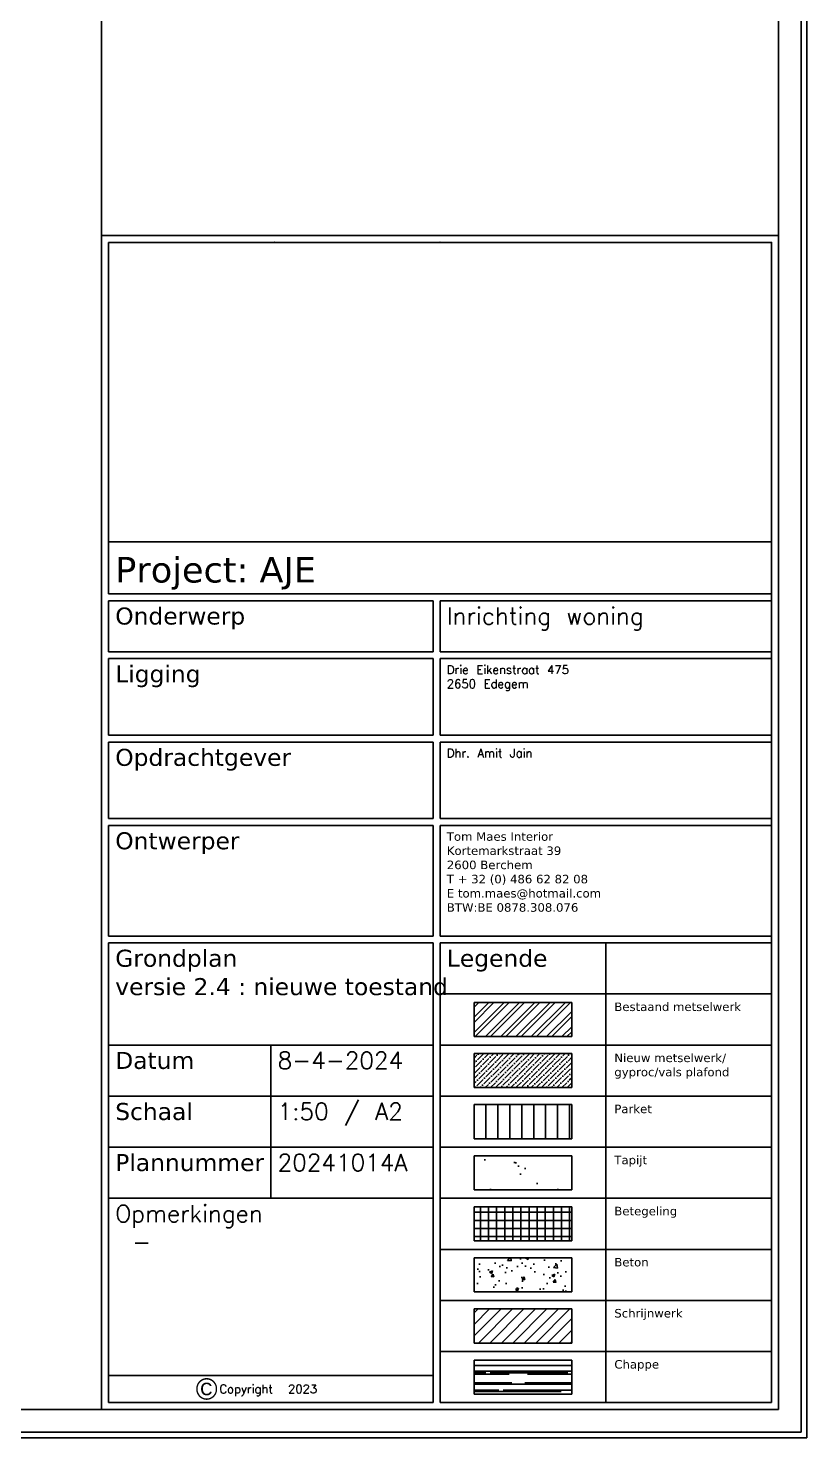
# Model space of a CAD drawing. Header units: millimetres. Extents: x -153917 to -31303, y -39726 to 31262.
# Drawn here: x -61571 to -54714, y -12586 to -167 of the extents above; entities that cross this region are included whole.
import ezdxf

# ---------------------------------------------------------------- set-up
doc = ezdxf.new("R2010")
doc.units = ezdxf.units.MM
doc.header["$LTSCALE"] = 5
for name, color, linetype in [('invulling muren', 252, 'Continuous'), ('KADER', 7, 'Continuous'), ('muren', 7, 'Continuous'), ('Tekst', 7, 'Continuous')]:
    doc.layers.add(name, color=color, linetype=linetype)
doc.layers.add('parket', color=7, linetype='Continuous', true_color=0xe6d6b7)
doc.styles.add('Arial', font='txt.shx')
picture_1 = doc.add_image_def('image1.jpg', size_in_pixel=(1986, 897))

msp = doc.modelspace()

# ---------------------------------------------------------------- hatches: boundary and pattern name
at = {"layer": 'invulling muren'}
h = msp.add_hatch(dxfattribs=at)
h.set_pattern_fill('ANSI32', color=256, scale=10)
h.paths.add_polyline_path([(-56784.122, -9050.948), (-56784.122, -8750.948), (-57644.122, -8750.948), (-57644.122, -9050.948)])
h = msp.add_hatch(dxfattribs=at)
h.set_pattern_fill('ANSI36', color=1, scale=10)
h.paths.add_polyline_path([(-56784.122, -9200.948), (-57644.122, -9200.948), (-57644.122, -9500.948), (-56784.122, -9500.948)])
at = {"layer": 'Tekst'}
h = msp.add_hatch(dxfattribs=at)
h.set_pattern_fill('AR-SAND', color=256, scale=7.5, style=0)
h.set_pattern_definition([(37.5, (-129810.08, -40366.35), (-12.0002, 367.0599), [0, -289.56, 0, -323.85, 0, -309.5625]), (7.5, (-129810.1, -40366.35), (337.1425, 537.6188), [0, -156.21, 0, -260.985, 0, -100.0125]), (327.5, (-130044.4, -40366.35), (593.2443, 1.0779), [0, -95.25, 0, -342.9, 0, -447.675]), (317.5, (-130044.4, -40366.35), (572.6673, 167.197), [0, -47.625, 0, -224.79, 0, -257.175])])
h.paths.add_polyline_path([(-56784.122, -10100.948), (-57644.122, -10100.948), (-57644.122, -10400.948), (-56784.122, -10400.948)])
h = msp.add_hatch(dxfattribs=at)
h.set_pattern_fill('NET', color=256, scale=22.5, style=0)
h.set_pattern_definition([(0, (-148100.256, -25601.14), (0, 71.4375), []), (90, (-148100.256, -25601.14), (-71.4375, 4e-15), [])])
h.paths.add_polyline_path([(-56784.122, -10850.948), (-56784.122, -10550.948), (-57644.122, -10550.948), (-57644.122, -10850.948)])
h = msp.add_hatch(dxfattribs=at)
h.set_pattern_fill('AR-CONC', color=256, scale=1.5, style=0)
h.set_pattern_definition([(50, (-129810.08, -40366.35), (273.277, -23.9086), [28.575, -314.325]), (355, (-129810.08, -40366.35), (-52.8642, 286.585), [22.86, -251.46]), (100.451, (-129787.3, -40368.34), (220.41375, 262.675), [24.285, -267.135]), (46.1842, (-129810.08, -40290.15), (406.6186, -63.0635), [42.8625, -471.4875]), (96.6356, (-129776.2, -40295.4), (356.1064, 371.1383), [36.4275, -400.7025]), (351.184, (-129810.08, -40290.15), (356.107, 371.1377), [34.29, -377.19]), (21, (-129771.98, -40309.2), (227.4223, -153.3983), [28.575, -314.325]), (326, (-129771.98, -40309.2), (92.703, 276.2819), [22.86, -251.46]), (71.4514, (-129753.03, -40321.98), (320.1247, 122.8843), [24.285, -267.135]), (37.5, (-129810.08, -40366.35), (4.6329, 126.83256), [0, -248.412, 0, -255.27, 0, -252.4125]), (7.5, (-129810.08, -40366.35), (100.2295, 150.27086), [0, -145.542, 0, -242.697, 0, -96.2025]), (327.5, (-129895.04, -40366.35), (203.38589, -8.59312), [0, -95.25, 0, -297.18, 0, -394.335]), (317.5, (-129933.14, -40366.35), (222.19377, 38.13974), [0, -123.825, 0, -197.358, 0, -280.035])])
h.paths.add_polyline_path([(-56784.122, -11000.948), (-57644.122, -11000.948), (-57644.122, -11300.948), (-56784.122, -11300.948)])
h = msp.add_hatch(dxfattribs=at)
h.set_pattern_fill('ANSI31', color=256, scale=22.5, style=0)
h.set_pattern_definition([(45, (-129810.08, -40816.346), (-50.51394, 50.51394), [])])
h.paths.add_polyline_path([(-57644.122, -11450.948), (-57644.122, -11750.948), (-56784.122, -11750.948), (-56784.122, -11450.948)])
h = msp.add_hatch(dxfattribs=at)
h.set_pattern_fill('AR-RROOF', color=256, scale=4.5, style=0)
h.set_pattern_definition([(0, (-148100.26, -25601.14), (251.46, 114.3), [1714.5, -228.6, 571.5, -114.3]), (0, (-147948.24, -25543.99), (-114.3, 152.019), [342.9, -37.719, 685.8, -85.725]), (0, (-148043.106, -25503.98), (594.36, 76.581), [914.4, -160.02, 457.2, -114.3])])
h.paths.add_polyline_path([(-57644.122, -11900.948), (-57644.122, -12200.948), (-56784.122, -12200.948), (-56784.122, -11900.948)])

# ---------------------------------------------------------------- linework, layer by layer
at = {"layer": 'KADER', "linetype": 'Continuous'}
for p, q in [((-54764.122, 8075.167), (-54764.122, -12535.948)), ((-54714.122, 8125.167), (-54714.122, -12585.948)), ((-54964.122, 7875.167), (-54964.122, -12335.948)), ((-54964.122, -12335.948), (-82528.23, -12335.948)), ((-54764.122, -12535.948), (-82728.23, -12535.948)), ((-54714.122, -12585.948), (-82778.23, -12585.948))]:
    msp.add_line(p, q, dxfattribs=at)
at = {"layer": 'muren', "linetype": 'Continuous'}
msp.add_lwpolyline([(-55024.122, -12275.948), (-55024.122, -2054.785)], dxfattribs=at)
at = {"layer": 'parket'}
for p, q in [((-57539.122, -9650.948), (-57539.122, -9950.948)), ((-57434.122, -9650.948), (-57434.122, -9950.948)), ((-57329.122, -9650.948), (-57329.122, -9950.948)), ((-57224.122, -9650.948), (-57224.122, -9950.948)), ((-57119.122, -9650.948), (-57119.122, -9950.948)), ((-57014.122, -9650.948), (-57014.122, -9950.948)), ((-56909.122, -9650.948), (-56909.122, -9950.948)), ((-56804.122, -9650.948), (-56804.122, -9950.948))]:
    msp.add_line(p, q, dxfattribs=at)
at = {"layer": 'Tekst'}
for p, q in [((-60924.122, 7875.167), (-60924.122, -12335.948)), ((-56424.122, -1994.785), (-60924.122, -1994.785)), ((-60864.122, -2054.785), (-60864.122, -5150.948)), ((-58674.122, -2054.785), (-60864.122, -2054.785)), ((-58674.122, -2054.785), (-57944.122, -2054.785)), ((-56484.122, -2054.785), (-57944.122, -2054.785)), ((-55024.122, -2054.785), (-56484.122, -2054.785)), ((-56424.122, -1994.785), (-54964.122, -1994.785)), ((-55024.122, -5150.948), (-55024.122, -2054.785)), ((-54964.122, -12275.948), (-54964.122, -2054.785)), ((-54964.122, -5210.948), (-54964.122, -3710.948)), ((-60864.122, -5150.948), (-58674.122, -5150.948)), ((-60864.122, -5210.948), (-58004.122, -5210.948)), ((-60864.122, -5210.948), (-60864.122, -5660.948)), ((-58674.122, -5150.948), (-57944.122, -5150.948)), ((-58004.122, -5210.948), (-58004.122, -5660.948)), ((-58004.122, -5660.948), (-58004.122, -5210.948)), ((-57944.122, -5150.948), (-56484.122, -5150.948)), ((-57944.122, -5210.948), (-57944.122, -5660.948)), ((-57944.122, -5660.948), (-57944.122, -5210.948)), ((-57944.122, -5210.948), (-56424.122, -5210.948)), ((-56484.122, -5150.948), (-55024.122, -5150.948)), ((-56424.122, -5210.948), (-55024.122, -5210.948)), ((-55024.122, -5660.948), (-55024.122, -5210.948)), ((-60864.122, -5660.948), (-58004.122, -5660.948)), ((-57944.122, -5660.948), (-55024.122, -5660.948)), ((-60864.122, -5720.948), (-58004.122, -5720.948)), ((-60864.122, -5720.948), (-60864.122, -6395.948)), ((-58004.122, -5720.948), (-58004.122, -6395.948)), ((-58004.122, -5780.948), (-58004.122, -6395.948)), ((-57944.122, -5720.948), (-57944.122, -6395.948)), ((-57944.122, -5720.948), (-55024.122, -5720.948)), ((-57944.122, -5780.948), (-57944.122, -6395.948)), ((-55024.122, -6395.948), (-55024.122, -5720.948)), ((-58004.122, -6395.948), (-60864.122, -6395.948)), ((-60864.122, -6395.948), (-58004.122, -6395.948)), ((-60864.122, -6455.948), (-58004.122, -6455.948)), ((-60864.122, -6455.948), (-60864.122, -7130.948)), ((-58004.122, -6455.948), (-58004.122, -7130.948)), ((-57944.122, -6395.948), (-55024.122, -6395.948)), ((-57944.122, -6395.948), (-55024.122, -6395.948)), ((-57944.122, -6455.948), (-57944.122, -7130.948)), ((-57944.122, -6455.948), (-55024.122, -6455.948)), ((-55024.122, -7130.948), (-55024.122, -6455.948)), ((-60864.122, -7130.948), (-58004.122, -7130.948)), ((-60864.122, -7130.948), (-58004.122, -7130.948)), ((-60864.122, -7190.948), (-58004.122, -7190.948)), ((-60864.122, -7190.948), (-60864.122, -8165.948)), ((-58004.122, -7190.948), (-58004.122, -8165.948)), ((-57944.122, -7130.948), (-55024.122, -7130.948)), ((-57944.122, -7130.948), (-55024.122, -7130.948)), ((-57944.122, -7190.948), (-57944.122, -8165.948)), ((-57944.122, -7190.948), (-55024.122, -7190.948)), ((-55024.122, -8165.948), (-55024.122, -7190.948)), ((-60864.122, -8165.948), (-58004.122, -8165.948)), ((-60864.122, -8165.948), (-58004.122, -8165.948)), ((-57944.122, -8165.948), (-55024.122, -8165.948)), ((-57944.122, -8165.948), (-55024.122, -8165.948)), ((-60864.122, -8225.948), (-58004.122, -8225.948)), ((-60864.122, -8225.948), (-60864.122, -12275.948)), ((-58004.122, -8225.948), (-58004.122, -12275.948)), ((-57944.122, -8225.948), (-57944.122, -12275.948)), ((-57944.122, -8225.948), (-55024.122, -8225.948)), ((-56484.122, -8225.948), (-56484.122, -12275.948)), ((-55024.122, -12275.948), (-55024.122, -8225.948)), ((-57944.122, -8675.948), (-55024.122, -8675.948)), ((-57644.122, -8750.948), (-56784.122, -8750.948)), ((-57644.122, -8750.948), (-57644.122, -9050.948)), ((-56784.122, -8750.948), (-56784.122, -9050.948)), ((-57644.122, -9050.948), (-56784.122, -9050.948)), ((-60864.122, -9125.948), (-58004.122, -9125.948)), ((-59434.122, -9125.948), (-59434.122, -10475.948)), ((-57944.122, -9125.948), (-55024.122, -9125.948)), ((-57644.122, -9200.948), (-57644.122, -9500.948)), ((-57644.122, -9200.948), (-56784.122, -9200.948)), ((-56784.122, -9200.948), (-56784.122, -9500.948)), ((-57644.122, -9500.948), (-56784.122, -9500.948)), ((-60864.122, -9575.948), (-58004.122, -9575.948)), ((-57944.122, -9575.948), (-55024.122, -9575.948)), ((-57644.122, -9650.948), (-57644.122, -9950.948)), ((-57644.122, -9650.948), (-56784.122, -9650.948)), ((-56784.122, -9650.948), (-56784.122, -9950.948)), ((-60864.122, -10025.948), (-58004.122, -10025.948)), ((-57944.122, -10025.948), (-55024.122, -10025.948)), ((-57644.122, -9950.948), (-56784.122, -9950.948)), ((-57644.122, -10100.948), (-57644.122, -10400.948)), ((-57644.122, -10100.948), (-56784.122, -10100.948)), ((-56784.122, -10100.948), (-56784.122, -10400.948)), ((-57644.122, -10400.948), (-56784.122, -10400.948)), ((-60864.122, -10475.948), (-58004.122, -10475.948)), ((-57944.122, -10475.948), (-55024.122, -10475.948)), ((-57644.122, -10550.948), (-57644.122, -10850.948)), ((-57644.122, -10550.948), (-56784.122, -10550.948)), ((-56784.122, -10550.948), (-56784.122, -10850.948)), ((-57944.122, -10925.948), (-55024.122, -10925.948)), ((-57644.122, -10850.948), (-56784.122, -10850.948)), ((-57644.122, -11000.948), (-57644.122, -11300.948)), ((-57644.122, -11000.948), (-56784.122, -11000.948)), ((-56784.122, -11000.948), (-56784.122, -11300.948)), ((-57644.122, -11300.948), (-56784.122, -11300.948)), ((-57944.122, -11375.948), (-55024.122, -11375.948)), ((-57644.122, -11450.948), (-57644.122, -11750.948)), ((-57644.122, -11450.948), (-56784.122, -11450.948)), ((-56784.122, -11450.948), (-56784.122, -11750.948)), ((-57644.122, -11750.948), (-56784.122, -11750.948)), ((-57944.122, -11825.948), (-55024.122, -11825.948)), ((-57644.122, -11900.948), (-57644.122, -12200.948)), ((-57644.122, -11900.948), (-56784.122, -11900.948)), ((-56784.122, -11900.948), (-56784.122, -12200.948)), ((-60864.122, -12035.948), (-58004.122, -12035.948)), ((-60864.122, -12275.948), (-58004.122, -12275.948)), ((-57944.122, -12275.948), (-55024.122, -12275.948)), ((-57644.122, -12200.948), (-56784.122, -12200.948)), ((-60864.122, -12335.948), (-60924.122, -12335.948)), ((-60864.122, -12335.948), (-55024.122, -12335.948)), ((-55024.122, -12335.948), (-54964.122, -12335.948))]:
    msp.add_line(p, q, dxfattribs=at)
msp.add_lwpolyline([(-60864.122, -2054.785), (-55024.122, -2054.785), (-55024.122, -4692.489), (-60864.122, -4692.489)], close=True, dxfattribs=at)
for p in [(-59404.122, -2054.785), (-57944.122, -2054.785)]:
    msp.add_point(p, dxfattribs=at)

# ---------------------------------------------------------------- texts
at = {"layer": 'Tekst', "ltscale": 5, "insert": (-60804.122, -4825.592), "char_height": 225, "width": 2860, "attachment_point": 1, "style": 'Arial'}
msp.add_mtext('{\\fVerdana|b0|i0|c0|p34;Project: AJE}', dxfattribs=at)
at = {"layer": 'Tekst', "attachment_point": 1}
for s, insert, char_height, width in [('{\\fVerdana|b0|i0|c0|p34;Onderwerp}', (-60804.122, -5270.948), 150, 2800), ('{\\fVerdana|b0|i0|c0|p34;Ligging}', (-60804.122, -5780.948), 150, 2800), ('{\\fVerdana|b0|i0|c0|p34;Opdrachtgever}', (-60804.122, -6515.948), 150, 2800), ('{\\fVerdana|b0|i0|c0|p34;Ontwerper}', (-60804.122, -7250.948), 150, 2800), ('{\\fVerdana|b0|i0|c0|p34;Tom Maes Interior\\PKortemarkstraat 39\\P2600 Berchem\\PT + 32 (0) 486 62 82 08\\PE tom.maes@hotmail.com\\PBTW:BE 0878.308.076}', (-57884.122, -7250.948), 75, 2860), ('{\\fVerdana|b0|i0|c0|p34;Legende}', (-57884.122, -8285.948), 150, 2860), ('{\\fVerdana|b0|i0|c0|p34;Bestaand metselwerk}', (-56409.122, -8750.948), 75, 1385), ('{\\fVerdana|b0|i0|c0|p34;Datum}', (-60804.122, -9185.948), 150, 1370), ('{\\fVerdana|b0|i0|c0|p34;Nieuw metselwerk/\\Pgyproc/vals plafond}', (-56409.122, -9200.948), 75, 1385), ('{\\fVerdana|b0|i0|c0|p34;Schaal}', (-60804.122, -9635.948), 150, 1370), ('{\\fVerdana|b0|i0|c0|p34;Parket}', (-56409.122, -9650.948), 75, 1385), ('{\\fVerdana|b0|i0|c0|p34;Plannummer}', (-60804.122, -10085.948), 150, 1370), ('{\\fVerdana|b0|i0|c0|p34;Tapijt}', (-56409.122, -10100.948), 75, 1385), ('{\\fVerdana|b0|i0|c0|p34;Betegeling}', (-56409.122, -10550.948), 75, 1385), ('{\\fVerdana|b0|i0|c0|p34;Beton}', (-56409.122, -11000.948), 75, 1385), ('{\\fVerdana|b0|i0|c0|p34;Schrijnwerk}', (-56409.122, -11450.948), 75, 1385), ('{\\fVerdana|b0|i0|c0|p34;Chappe}', (-56409.122, -11900.948), 75, 1385), ('{\\fArial|b0|i0|c0|p32;\\H1.25x;©}', (-60095.384, -12062.211), 150, 779.74152)]:
    msp.add_mtext(s, dxfattribs=dict(at, insert=insert, char_height=char_height, width=width))
at = {"layer": 'Tekst', "attachment_point": 1, "style": 'Arial'}
for s, insert, char_height, width in [('Inrichting woning', (-57884.122, -5270.948), 150, 2860), ('Drie Eikenstraat 475\\P2650 Edegem', (-57884.122, -5780.948), 75, 2860), ('Dhr. Amit Jain', (-57884.122, -6515.948), 75, 2860), ('{\\fVerdana|b0|i0|c0|p34;\\C4;Grondplan \\Pversie 2.4 : nieuwe toestand}', (-60804.122, -8285.948), 150, 2800), ('8-4-2024', (-59374.122, -9185.948), 150, 1370), ('1:50 / A2', (-59374.122, -9635.948), 150, 1370), ('20241014A', (-59374.122, -10085.948), 150, 1370), ('\\A1;Opmerkingen\\P\\pxi-3,l4,t4;-^I', (-60804.122, -10535.948), 150, 2860), ('Copyright  2023', (-59886.019, -12118.121), 75, 1188.18549)]:
    msp.add_mtext(s, dxfattribs=dict(at, insert=insert, char_height=char_height, width=width))

# ---------------------------------------------------------------- pictures from other files: only their frames are drawn
at = {"layer": 'Tekst'}
image = msp.add_image(picture_1, insert=(-60864.122, -4692.489), size_in_units=(5840, 2637.704), rotation=0, dxfattribs=at)
image.dxf.flags = 7

doc.saveas('drawing.dxf')
